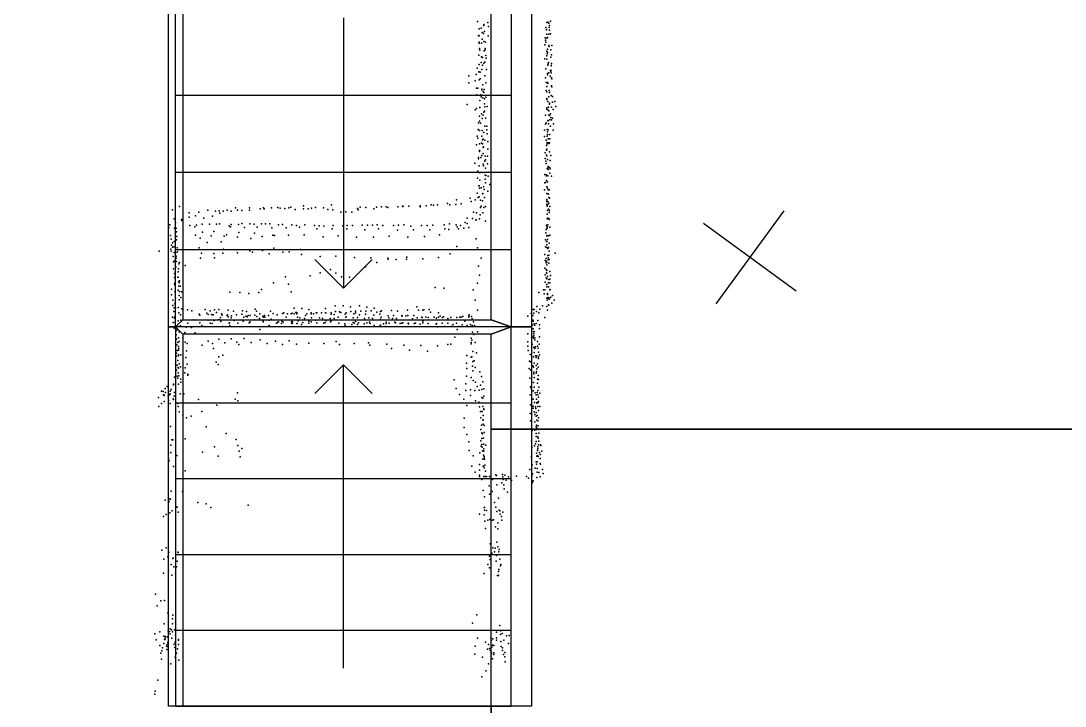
# Model space of a CAD drawing. Header units: millimetres. Extents: x -23456 to 7110, y -22489 to 15514.
# Drawn here: x -5928 to -2299, y -6748 to -4366 of the extents above; entities that cross this region are included whole.
import ezdxf

# ---------------------------------------------------------------- set-up
doc = ezdxf.new("R2010")
doc.units = ezdxf.units.MM
for name, color, linetype in [('P', 9, 'Continuous'), ('PANOS', 10, 'Continuous'), ('ROOMS', 1, 'Continuous'), ('STRUCTS', 4, 'Continuous'), ('WALLS', 3, 'Continuous')]:
    doc.layers.add(name, color=color, linetype=linetype)

msp = doc.modelspace()

# ---------------------------------------------------------------- linework, layer by layer
at = {"layer": 'P'}
for p in [(-4341, -4368), (-4329, -4391), (-4320, -4378), (-4319, -4381), (-4306, -4371), (-4303, -4385), (-4104, -4389), (-4101, -4371), (-4097, -4370), (-4094, -4374), (-4092, -4389), (-4091, -4381), (-4088, -4366), (-4338, -4416), (-4336, -4393), (-4336, -4417), (-4325, -4406), (-4321, -4409), (-4317, -4402), (-4304, -4418), (-4106, -4425), (-4102, -4396), (-4102, -4397), (-4101, -4412), (-4100, -4426), (-4098, -4423), (-4094, -4412), (-4091, -4398), (-4088, -4411), (-4336, -4439), (-4336, -4443), (-4335, -4462), (-4328, -4443), (-4325, -4429), (-4319, -4437), (-4315, -4461), (-4314, -4439), (-4108, -4449), (-4105, -4432), (-4104, -4440), (-4094, -4451), (-4092, -4455), (-4083, -4451), (-4337, -4485), (-4333, -4467), (-4327, -4490), (-4324, -4493), (-4318, -4470), (-4315, -4466), (-4312, -4486), (-4311, -4495), (-4107, -4498), (-4101, -4487), (-4101, -4499), (-4100, -4471), (-4099, -4480), (-4098, -4464), (-4098, -4475), (-4086, -4466), (-4086, -4492), (-4084, -4483), (-4343, -4530), (-4336, -4517), (-4329, -4510), (-4326, -4534), (-4324, -4519), (-4320, -4513), (-4316, -4509), (-4310, -4534), (-4104, -4532), (-4097, -4520), (-4096, -4515), (-4095, -4510), (-4085, -4522), (-4084, -4514), (-4084, -4515), (-4372, -4556), (-4346, -4552), (-4337, -4543), (-4336, -4571), (-4332, -4544), (-4332, -4567), (-4316, -4556), (-4105, -4564), (-4098, -4548), (-4098, -4553), (-4094, -4546), (-4089, -4558), (-4088, -4538), (-4087, -4537), (-4086, -4540), (-4085, -4546), (-4084, -4563), (-4083, -4567), (-4371, -4581), (-4350, -4574), (-4345, -4600), (-4340, -4599), (-4326, -4603), (-4326, -4605), (-4323, -4588), (-4318, -4604), (-4313, -4581), (-4103, -4580), (-4103, -4607), (-4101, -4594), (-4098, -4580), (-4097, -4583), (-4092, -4607), (-4084, -4591), (-4083, -4595), (-4344, -4623), (-4333, -4642), (-4330, -4623), (-4329, -4629), (-4323, -4633), (-4322, -4611), (-4319, -4615), (-4317, -4637), (-4313, -4631), (-4101, -4612), (-4101, -4635), (-4101, -4639), (-4094, -4629), (-4091, -4615), (-4085, -4625), (-4081, -4628), (-4377, -4656), (-4349, -4675), (-4345, -4670), (-4333, -4667), (-4317, -4654), (-4317, -4679), (-4316, -4664), (-4308, -4663), (-4101, -4668), (-4100, -4673), (-4097, -4646), (-4096, -4676), (-4095, -4666), (-4093, -4678), (-4091, -4652), (-4091, -4655), (-4084, -4666), (-4081, -4648), (-4078, -4674), (-4073, -4646), (-4069, -4663), (-4335, -4697), (-4335, -4714), (-4327, -4689), (-4325, -4705), (-4322, -4693), (-4319, -4683), (-4314, -4704), (-4105, -4693), (-4097, -4712), (-4096, -4713), (-4093, -4692), (-4091, -4695), (-4090, -4709), (-4088, -4689), (-4086, -4701), (-4084, -4710), (-4081, -4704), (-4339, -4743), (-4338, -4720), (-4334, -4747), (-4331, -4721), (-4325, -4747), (-4320, -4754), (-4316, -4732), (-4309, -4732), (-4309, -4744), (-4109, -4746), (-4105, -4725), (-4103, -4720), (-4099, -4743), (-4098, -4751), (-4096, -4744), (-4095, -4723), (-4088, -4731), (-4079, -4745), (-4077, -4724), (-4343, -4766), (-4340, -4773), (-4326, -4766), (-4324, -4779), (-4322, -4777), (-4316, -4780), (-4308, -4758), (-4306, -4785), (-4109, -4767), (-4103, -4780), (-4099, -4766), (-4099, -4788), (-4098, -4760), (-4096, -4776), (-4093, -4789), (-4091, -4761), (-4091, -4790), (-4090, -4776), (-4345, -4797), (-4335, -4816), (-4334, -4793), (-4334, -4820), (-4327, -4791), (-4324, -4793), (-4322, -4806), (-4322, -4826), (-4321, -4803), (-4305, -4811), (-4106, -4824), (-4102, -4799), (-4102, -4815), (-4100, -4811), (-4100, -4813), (-4099, -4793), (-4093, -4792), (-4091, -4821), (-4351, -4860), (-4338, -4840), (-4338, -4845), (-4330, -4840), (-4326, -4834), (-4316, -4853), (-4315, -4836), (-4314, -4849), (-4307, -4836), (-4307, -4863), (-4106, -4844), (-4104, -4853), (-4103, -4861), (-4102, -4832), (-4100, -4835), (-4098, -4848), (-4089, -4851), (-4087, -4834), (-4340, -4888), (-4336, -4870), (-4333, -4894), (-4324, -4893), (-4322, -4864), (-4321, -4870), (-4314, -4878), (-4304, -4891), (-4107, -4899), (-4099, -4879), (-4097, -4878), (-4096, -4872), (-4096, -4882), (-4094, -4874), (-4090, -4876), (-4090, -4895), (-4089, -4880), (-4341, -4912), (-4333, -4919), (-4315, -4902), (-4315, -4916), (-4314, -4929), (-4313, -4903), (-4304, -4905), (-4299, -4934), (-4108, -4929), (-4105, -4927), (-4103, -4904), (-4102, -4901), (-4102, -4920), (-4102, -4920), (-4098, -4925), (-4097, -4904), (-4084, -4905), (-4343, -4965), (-4337, -4939), (-4336, -4939), (-4335, -4947), (-4329, -4946), (-4324, -4967), (-4323, -4966), (-4321, -4942), (-4318, -4952), (-4306, -4958), (-4109, -4953), (-4101, -4943), (-4101, -4966), (-4098, -4947), (-4097, -4967), (-4096, -4953), (-4095, -4968), (-4092, -4953), (-4946, -5008), (-4849, -5005), (-4541, -5008), (-4520, -5008), (-4503, -5005), (-4494, -5006), (-4481, -5005), (-4446, -5000), (-4438, -5005), (-4417, -5004), (-4414, -4988), (-4398, -5001), (-4367, -4982), (-4363, -4994), (-4350, -4988), (-4339, -4980), (-4336, -4977), (-4331, -4989), (-4324, -4991), (-4317, -4979), (-4101, -5003), (-4101, -5004), (-4100, -4987), (-4100, -4989), (-4100, -4994), (-4098, -5005), (-4096, -4995), (-4094, -5000), (-4093, -4980), (-4091, -4982), (-5402, -5022), (-5377, -5011), (-5344, -5033), (-5322, -5043), (-5310, -5031), (-5279, -5024), (-5262, -5044), (-5252, -5027), (-5239, -5026), (-5237, -5034), (-5225, -5027), (-5211, -5024), (-5198, -5027), (-5183, -5015), (-5175, -5024), (-5160, -5025), (-5134, -5016), (-5134, -5024), (-5097, -5019), (-5085, -5015), (-5083, -5019), (-5057, -5016), (-5035, -5014), (-5027, -5017), (-5011, -5018), (-4997, -5016), (-4990, -5013), (-4975, -5021), (-4946, -5019), (-4930, -5019), (-4918, -5017), (-4905, -5014), (-4877, -5016), (-4862, -5021), (-4844, -5022), (-4816, -5030), (-4799, -5029), (-4778, -5031), (-4758, -5018), (-4756, -5022), (-4749, -5013), (-4730, -5014), (-4702, -5019), (-4693, -5013), (-4675, -5012), (-4659, -5012), (-4653, -5014), (-4618, -5012), (-4602, -5011), (-4600, -5010), (-4580, -5010), (-4541, -5012), (-4355, -5030), (-4345, -5033), (-4332, -5040), (-4331, -5014), (-4329, -5010), (-4323, -5033), (-4319, -5014), (-4314, -5011), (-4099, -5010), (-4099, -5037), (-4098, -5025), (-4095, -5020), (-4092, -5032), (-4091, -5025), (-4090, -5011), (-5411, -5075), (-5396, -5054), (-5391, -5068), (-5370, -5056), (-5369, -5059), (-5344, -5048), (-5341, -5077), (-5318, -5076), (-5298, -5072), (-5292, -5051), (-5273, -5072), (-5249, -5072), (-5238, -5071), (-5205, -5078), (-5198, -5073), (-5172, -5073), (-5160, -5070), (-5133, -5071), (-5118, -5072), (-5092, -5071), (-5078, -5071), (-5063, -5071), (-5033, -5074), (-5019, -5073), (-4987, -5075), (-4970, -5077), (-4942, -5075), (-4908, -5077), (-4892, -5078), (-4875, -5079), (-4843, -5077), (-4809, -5078), (-4794, -5077), (-4776, -5077), (-4742, -5076), (-4724, -5076), (-4706, -5076), (-4690, -5074), (-4671, -5077), (-4633, -5077), (-4616, -5076), (-4598, -5074), (-4573, -5079), (-4536, -5077), (-4516, -5077), (-4497, -5076), (-4457, -5074), (-4439, -5071), (-4416, -5074), (-4400, -5077), (-4384, -5066), (-4377, -5051), (-4377, -5070), (-4359, -5053), (-4347, -5058), (-4346, -5057), (-4335, -5054), (-4314, -5062), (-4102, -5076), (-4102, -5078), (-4099, -5054), (-4098, -5051), (-4098, -5052), (-4097, -5074), (-4093, -5053), (-4092, -5056), (-5414, -5084), (-5408, -5112), (-5395, -5086), (-5389, -5086), (-5388, -5099), (-5386, -5115), (-5324, -5082), (-5322, -5110), (-5297, -5100), (-5267, -5113), (-5258, -5098), (-5222, -5114), (-5214, -5109), (-5200, -5082), (-5171, -5101), (-5151, -5084), (-5116, -5103), (-5107, -5083), (-5090, -5115), (-5056, -5085), (-5053, -5110), (-5047, -5112), (-5006, -5085), (-4998, -5110), (-4960, -5083), (-4944, -5109), (-4900, -5088), (-4878, -5116), (-4847, -5088), (-4826, -5113), (-4795, -5088), (-4762, -5117), (-4733, -5092), (-4703, -5117), (-4685, -5089), (-4649, -5114), (-4619, -5093), (-4564, -5092), (-4526, -5115), (-4507, -5092), (-4474, -5109), (-4455, -5089), (-4441, -5091), (-4412, -5081), (-4408, -5088), (-4389, -5086), (-4371, -5084), (-4104, -5102), (-4103, -5091), (-4101, -5112), (-4100, -5113), (-4099, -5082), (-4099, -5086), (-4095, -5113), (-4090, -5083), (-4090, -5111), (-5406, -5124), (-5405, -5145), (-5402, -5137), (-5401, -5152), (-5397, -5151), (-5396, -5132), (-5392, -5131), (-5392, -5151), (-5387, -5127), (-5305, -5121), (-5281, -5136), (-5232, -5134), (-5176, -5118), (-5129, -5122), (-4583, -5118), (-4413, -5150), (-4346, -5123), (-4105, -5127), (-4105, -5151), (-4102, -5132), (-4101, -5144), (-4101, -5153), (-4100, -5133), (-4098, -5125), (-4095, -5153), (-4092, -5138), (-5448, -5166), (-5407, -5159), (-5406, -5166), (-5399, -5185), (-5396, -5171), (-5390, -5171), (-5389, -5184), (-5385, -5155), (-5384, -5169), (-5309, -5154), (-5301, -5173), (-5258, -5174), (-5256, -5189), (-5227, -5173), (-5224, -5159), (-5179, -5162), (-5175, -5172), (-5133, -5165), (-5124, -5170), (-5089, -5164), (-5066, -5175), (-5049, -5156), (-5018, -5170), (-4996, -5168), (-4957, -5160), (-4953, -5178), (-4888, -5185), (-4834, -5184), (-4769, -5188), (-4712, -5189), (-4587, -5187), (-4477, -5188), (-4437, -5175), (-4341, -5154), (-4107, -5178), (-4097, -5157), (-4097, -5181), (-4096, -5189), (-4093, -5180), (-4092, -5166), (-4072, -5173), (-5398, -5203), (-5396, -5201), (-5390, -5222), (-5389, -5191), (-5388, -5202), (-5379, -5210), (-5377, -5205), (-5357, -5216), (-5304, -5191), (-4731, -5221), (-4691, -5206), (-4653, -5190), (-4652, -5194), (-4624, -5195), (-4588, -5194), (-4531, -5193), (-4338, -5218), (-4329, -5191), (-4107, -5225), (-4106, -5199), (-4103, -5192), (-4103, -5201), (-4103, -5207), (-4101, -5204), (-4101, -5214), (-4096, -5196), (-4094, -5208), (-4092, -5195), (-5398, -5227), (-5394, -5244), (-5394, -5258), (-5383, -5256), (-5382, -5238), (-5382, -5256), (-5381, -5228), (-5009, -5255), (-4923, -5252), (-4888, -5241), (-4852, -5230), (-4834, -5243), (-4814, -5255), (-4786, -5256), (-4335, -5250), (-4106, -5248), (-4103, -5230), (-4103, -5259), (-4102, -5242), (-4101, -5243), (-4100, -5233), (-4100, -5262), (-4098, -5254), (-4090, -5237), (-4088, -5251), (-5405, -5298), (-5395, -5282), (-5393, -5277), (-5380, -5271), (-5380, -5288), (-5378, -5276), (-5377, -5269), (-5375, -5288), (-5051, -5276), (-4998, -5281), (-4489, -5293), (-4459, -5295), (-4341, -5277), (-4106, -5274), (-4101, -5290), (-4100, -5282), (-4095, -5276), (-4095, -5290), (-4093, -5265), (-4090, -5264), (-4090, -5276), (-5405, -5318), (-5393, -5306), (-5391, -5330), (-5382, -5302), (-5378, -5320), (-5377, -5306), (-5372, -5327), (-5370, -5307), (-5202, -5309), (-5168, -5310), (-5136, -5313), (-5101, -5310), (-5092, -5299), (-4989, -5307), (-4356, -5301), (-4128, -5310), (-4112, -5301), (-4110, -5314), (-4107, -5300), (-4101, -5329), (-4098, -5313), (-4098, -5317), (-4097, -5330), (-4096, -5327), (-4092, -5333), (-4091, -5329), (-4090, -5300), (-4089, -5299), (-4087, -5326), (-4081, -5320), (-5400, -5337), (-5400, -5355), (-5396, -5363), (-5393, -5349), (-5391, -5364), (-5382, -5362), (-5378, -5335), (-5369, -5367), (-5365, -5370), (-5349, -5370), (-5288, -5369), (-5255, -5370), (-5240, -5369), (-5208, -5371), (-5114, -5368), (-4979, -5364), (-4952, -5366), (-4928, -5369), (-4870, -5366), (-4836, -5356), (-4808, -5356), (-4783, -5360), (-4752, -5356), (-4726, -5361), (-4701, -5364), (-4585, -5371), (-4552, -5360), (-4547, -5371), (-4531, -5371), (-4528, -5370), (-4510, -5369), (-4349, -5336), (-4342, -5371), (-4148, -5369), (-4145, -5369), (-4135, -5359), (-4125, -5368), (-4115, -5356), (-4100, -5359), (-4099, -5337), (-4098, -5371), (-4095, -5353), (-4093, -5354), (-4083, -5347), (-4075, -5337), (-5401, -5396), (-5397, -5376), (-5395, -5399), (-5394, -5395), (-5393, -5399), (-5379, -5380), (-5374, -5387), (-5373, -5406), (-5334, -5374), (-5329, -5405), (-5309, -5385), (-5306, -5389), (-5282, -5382), (-5278, -5406), (-5277, -5386), (-5271, -5373), (-5266, -5386), (-5261, -5387), (-5260, -5388), (-5257, -5407), (-5248, -5379), (-5241, -5404), (-5237, -5405), (-5235, -5397), (-5231, -5384), (-5229, -5389), (-5212, -5390), (-5210, -5387), (-5208, -5394), (-5197, -5398), (-5196, -5391), (-5190, -5375), (-5187, -5407), (-5179, -5387), (-5160, -5385), (-5158, -5374), (-5154, -5396), (-5147, -5392), (-5144, -5376), (-5142, -5394), (-5138, -5390), (-5131, -5390), (-5117, -5405), (-5115, -5389), (-5109, -5375), (-5108, -5393), (-5099, -5400), (-5098, -5384), (-5088, -5392), (-5085, -5395), (-5082, -5390), (-5080, -5395), (-5068, -5390), (-5067, -5406), (-5061, -5375), (-5059, -5403), (-5052, -5383), (-5038, -5388), (-5019, -5383), (-5019, -5383), (-5015, -5380), (-5006, -5395), (-5002, -5384), (-4989, -5384), (-4986, -5382), (-4979, -5384), (-4973, -5379), (-4969, -5379), (-4969, -5384), (-4967, -5395), (-4959, -5398), (-4943, -5400), (-4939, -5390), (-4935, -5384), (-4920, -5380), (-4920, -5384), (-4918, -5398), (-4911, -5384), (-4905, -5406), (-4902, -5381), (-4900, -5381), (-4891, -5398), (-4884, -5381), (-4880, -5400), (-4870, -5380), (-4868, -5380), (-4867, -5407), (-4853, -5400), (-4850, -5380), (-4850, -5385), (-4840, -5386), (-4840, -5400), (-4835, -5376), (-4826, -5396), (-4821, -5377), (-4816, -5379), (-4801, -5385), (-4799, -5396), (-4798, -5380), (-4798, -5394), (-4782, -5376), (-4773, -5398), (-4771, -5384), (-4765, -5375), (-4765, -5381), (-4758, -5397), (-4751, -5388), (-4747, -5375), (-4734, -5400), (-4731, -5385), (-4729, -5375), (-4719, -5398), (-4711, -5374), (-4706, -5400), (-4702, -5389), (-4691, -5378), (-4681, -5385), (-4679, -5402), (-4678, -5376), (-4676, -5395), (-4675, -5374), (-4652, -5391), (-4650, -5398), (-4640, -5372), (-4637, -5400), (-4633, -5390), (-4623, -5400), (-4620, -5375), (-4604, -5390), (-4603, -5392), (-4591, -5391), (-4583, -5390), (-4567, -5401), (-4563, -5390), (-4551, -5398), (-4535, -5395), (-4534, -5397), (-4521, -5395), (-4513, -5397), (-4505, -5378), (-4492, -5395), (-4484, -5399), (-4477, -5380), (-4477, -5395), (-4471, -5392), (-4463, -5397), (-4460, -5394), (-4444, -5400), (-4434, -5397), (-4413, -5397), (-4403, -5395), (-4398, -5396), (-4392, -5393), (-4372, -5395), (-4371, -5391), (-4370, -5387), (-4362, -5393), (-4360, -5401), (-4167, -5392), (-4155, -5383), (-4149, -5390), (-4148, -5406), (-4146, -5382), (-4136, -5376), (-4132, -5407), (-4128, -5380), (-4107, -5397), (-5399, -5414), (-5396, -5434), (-5392, -5414), (-5386, -5441), (-5382, -5408), (-5379, -5428), (-5374, -5426), (-5354, -5430), (-5348, -5417), (-5335, -5431), (-5306, -5415), (-5300, -5424), (-5270, -5417), (-5264, -5418), (-5233, -5408), (-5233, -5411), (-5228, -5428), (-5205, -5416), (-5203, -5415), (-5202, -5424), (-5174, -5416), (-5156, -5410), (-5135, -5415), (-5132, -5412), (-5098, -5439), (-5086, -5410), (-5086, -5412), (-5066, -5425), (-5040, -5417), (-5037, -5414), (-5033, -5412), (-5023, -5418), (-5021, -5409), (-5017, -5413), (-4988, -5415), (-4987, -5411), (-4986, -5418), (-4984, -5412), (-4969, -5418), (-4968, -5418), (-4965, -5408), (-4953, -5421), (-4949, -5414), (-4928, -5409), (-4928, -5416), (-4920, -5412), (-4900, -5415), (-4876, -5417), (-4871, -5414), (-4852, -5412), (-4850, -5408), (-4823, -5416), (-4823, -5417), (-4803, -5419), (-4801, -5424), (-4778, -5421), (-4774, -5414), (-4770, -5416), (-4765, -5411), (-4759, -5421), (-4755, -5415), (-4735, -5419), (-4726, -5415), (-4717, -5413), (-4714, -5418), (-4700, -5425), (-4680, -5426), (-4678, -5423), (-4668, -5419), (-4661, -5428), (-4659, -5413), (-4659, -5418), (-4649, -5416), (-4629, -5413), (-4626, -5415), (-4610, -5418), (-4604, -5417), (-4601, -5415), (-4582, -5417), (-4581, -5419), (-4562, -5418), (-4557, -5417), (-4541, -5420), (-4532, -5410), (-4532, -5415), (-4513, -5418), (-4513, -5418), (-4485, -5420), (-4484, -5418), (-4480, -5429), (-4464, -5417), (-4455, -5428), (-4444, -5416), (-4431, -5427), (-4426, -5421), (-4415, -5416), (-4412, -5438), (-4406, -5428), (-4405, -5428), (-4395, -5422), (-4386, -5410), (-4377, -5425), (-4366, -5421), (-4360, -5425), (-4355, -5412), (-4352, -5425), (-4161, -5428), (-4150, -5423), (-4148, -5410), (-4148, -5436), (-4145, -5419), (-4142, -5423), (-4138, -5418), (-4126, -5422), (-4126, -5435), (-5389, -5457), (-5389, -5473), (-5387, -5472), (-5381, -5467), (-5378, -5447), (-5378, -5480), (-5377, -5446), (-5365, -5467), (-5359, -5449), (-5323, -5450), (-5277, -5479), (-5241, -5472), (-5197, -5471), (-5152, -5470), (-5097, -5474), (-5043, -5479), (-4996, -5478), (-4833, -5480), (-4420, -5465), (-4364, -5468), (-4361, -5476), (-4359, -5448), (-4354, -5456), (-4341, -5447), (-4167, -5454), (-4148, -5465), (-4147, -5446), (-4147, -5462), (-4147, -5468), (-4146, -5454), (-4146, -5460), (-4145, -5445), (-4142, -5467), (-4142, -5474), (-4133, -5480), (-4126, -5464), (-5391, -5488), (-5386, -5492), (-5385, -5511), (-5383, -5484), (-5381, -5498), (-5381, -5510), (-5380, -5505), (-5358, -5483), (-5353, -5513), (-5350, -5487), (-5298, -5493), (-5262, -5487), (-5259, -5504), (-5220, -5485), (-5178, -5482), (-5171, -5491), (-5128, -5484), (-5073, -5487), (-5019, -5491), (-4970, -5490), (-4928, -5486), (-4875, -5487), (-4821, -5491), (-4770, -5487), (-4720, -5485), (-4716, -5493), (-4657, -5490), (-4640, -5505), (-4597, -5493), (-4578, -5510), (-4538, -5494), (-4515, -5514), (-4480, -5495), (-4444, -5491), (-4434, -5489), (-4363, -5484), (-4363, -5488), (-4358, -5515), (-4349, -5484), (-4166, -5481), (-4166, -5496), (-4165, -5512), (-4152, -5489), (-4146, -5501), (-4144, -5500), (-4142, -5504), (-4140, -5499), (-4133, -5496), (-4131, -5503), (-4127, -5490), (-5388, -5521), (-5388, -5531), (-5383, -5546), (-5381, -5526), (-5381, -5530), (-5372, -5526), (-5355, -5536), (-5250, -5552), (-5241, -5534), (-5227, -5528), (-4378, -5529), (-4363, -5535), (-4361, -5533), (-4358, -5550), (-4353, -5547), (-4345, -5519), (-4161, -5548), (-4158, -5525), (-4157, -5551), (-4147, -5534), (-4144, -5518), (-4140, -5530), (-4137, -5536), (-4135, -5530), (-4130, -5517), (-4130, -5534), (-4130, -5539), (-4126, -5526), (-5391, -5559), (-5388, -5580), (-5385, -5563), (-5382, -5570), (-5381, -5573), (-5378, -5558), (-5374, -5568), (-5358, -5572), (-5351, -5559), (-5243, -5560), (-4380, -5555), (-4378, -5574), (-4359, -5566), (-4358, -5582), (-4349, -5571), (-4333, -5586), (-4162, -5574), (-4157, -5579), (-4149, -5565), (-4147, -5569), (-4146, -5587), (-4144, -5556), (-4137, -5564), (-4136, -5584), (-4135, -5575), (-4133, -5558), (-4131, -5569), (-5395, -5604), (-5385, -5601), (-5383, -5608), (-5382, -5589), (-5379, -5599), (-5372, -5611), (-5372, -5622), (-5359, -5589), (-5348, -5594), (-5348, -5597), (-4422, -5614), (-4380, -5601), (-4364, -5605), (-4356, -5616), (-4348, -5622), (-4327, -5602), (-4323, -5620), (-4159, -5608), (-4147, -5623), (-4146, -5593), (-4144, -5605), (-4138, -5590), (-4133, -5611), (-4133, -5625), (-4131, -5598), (-4130, -5612), (-5440, -5653), (-5434, -5654), (-5427, -5643), (-5426, -5657), (-5420, -5637), (-5409, -5653), (-5406, -5647), (-5398, -5628), (-5398, -5631), (-5394, -5658), (-5391, -5656), (-5381, -5628), (-5175, -5659), (-4416, -5643), (-4382, -5627), (-4382, -5650), (-4366, -5648), (-4351, -5651), (-4343, -5637), (-4336, -5649), (-4331, -5632), (-4326, -5647), (-4320, -5645), (-4157, -5638), (-4155, -5642), (-4148, -5652), (-4145, -5639), (-4141, -5659), (-4134, -5657), (-4132, -5651), (-4128, -5639), (-4125, -5660), (-5450, -5675), (-5440, -5696), (-5433, -5666), (-5430, -5667), (-5430, -5668), (-5430, -5689), (-5416, -5670), (-5415, -5685), (-5412, -5666), (-5410, -5662), (-5410, -5696), (-5399, -5679), (-5398, -5682), (-5396, -5670), (-5383, -5696), (-5375, -5662), (-5362, -5662), (-5311, -5682), (-5184, -5681), (-5174, -5686), (-4404, -5664), (-4389, -5681), (-4366, -5668), (-4348, -5686), (-4337, -5691), (-4326, -5675), (-4323, -5677), (-4319, -5670), (-4158, -5665), (-4148, -5681), (-4143, -5692), (-4138, -5666), (-4136, -5681), (-4135, -5692), (-4135, -5695), (-4132, -5665), (-4131, -5692), (-4130, -5689), (-4129, -5674), (-5449, -5706), (-5382, -5706), (-5378, -5725), (-5300, -5723), (-5247, -5702), (-4379, -5703), (-4334, -5707), (-4331, -5724), (-4325, -5723), (-4325, -5724), (-4323, -5706), (-4320, -5714), (-4319, -5717), (-4158, -5730), (-4157, -5700), (-4148, -5705), (-4148, -5712), (-4145, -5725), (-4142, -5734), (-4140, -5707), (-4139, -5713), (-4138, -5727), (-4132, -5706), (-4129, -5720), (-4125, -5706), (-5365, -5736), (-5353, -5745), (-5337, -5740), (-4388, -5747), (-4330, -5745), (-4323, -5754), (-4322, -5738), (-4322, -5752), (-4322, -5768), (-4157, -5756), (-4142, -5759), (-4137, -5740), (-4135, -5754), (-4134, -5738), (-4132, -5756), (-4129, -5746), (-5408, -5776), (-5284, -5777), (-5215, -5800), (-4388, -5779), (-4379, -5803), (-4330, -5786), (-4328, -5771), (-4326, -5798), (-4324, -5801), (-4318, -5772), (-4318, -5796), (-4151, -5789), (-4142, -5788), (-4138, -5777), (-4137, -5800), (-4136, -5771), (-4136, -5786), (-4135, -5782), (-4134, -5784), (-4131, -5773), (-4130, -5786), (-4128, -5799), (-5407, -5840), (-5404, -5822), (-5400, -5822), (-5358, -5818), (-5180, -5821), (-5174, -5842), (-4371, -5829), (-4330, -5825), (-4326, -5817), (-4326, -5838), (-4321, -5816), (-4319, -5837), (-4313, -5841), (-4154, -5825), (-4143, -5843), (-4140, -5836), (-4138, -5811), (-4137, -5828), (-4132, -5812), (-4131, -5816), (-4129, -5839), (-4128, -5827), (-4123, -5839), (-4121, -5842), (-5415, -5869), (-5407, -5866), (-5386, -5877), (-5297, -5865), (-5256, -5846), (-5243, -5879), (-5170, -5862), (-5160, -5852), (-4370, -5859), (-4357, -5878), (-4333, -5867), (-4329, -5844), (-4325, -5847), (-4324, -5860), (-4322, -5860), (-4321, -5875), (-4320, -5853), (-4320, -5861), (-4153, -5847), (-4136, -5868), (-4135, -5879), (-4133, -5859), (-4133, -5877), (-4132, -5846), (-4132, -5853), (-4126, -5866), (-4124, -5873), (-4118, -5862), (-5415, -5887), (-5413, -5895), (-5398, -5915), (-5166, -5881), (-4361, -5914), (-4334, -5908), (-4323, -5889), (-4322, -5914), (-4321, -5914), (-4318, -5880), (-4318, -5886), (-4317, -5889), (-4316, -5910), (-4154, -5880), (-4154, -5885), (-4151, -5909), (-4137, -5898), (-4136, -5907), (-4134, -5898), (-4131, -5880), (-4124, -5887), (-4124, -5904), (-4123, -5907), (-5357, -5930), (-4350, -5934), (-4335, -5945), (-4334, -5927), (-4334, -5949), (-4320, -5949), (-4318, -5919), (-4315, -5949), (-4314, -5931), (-4310, -5950), (-4300, -5950), (-4278, -5944), (-4275, -5946), (-4255, -5943), (-4253, -5951), (-4247, -5945), (-4234, -5951), (-4206, -5948), (-4171, -5950), (-4159, -5925), (-4153, -5945), (-4153, -5949), (-4150, -5940), (-4141, -5921), (-4134, -5922), (-4134, -5934), (-4128, -5936), (-4124, -5951), (-4115, -5925), (-4113, -5939), (-4326, -5960), (-4301, -5982), (-4289, -5960), (-4274, -5978), (-4257, -5971), (-4252, -5960), (-4250, -5979), (-4242, -5962), (-4223, -5963), (-4164, -5955), (-4150, -5970), (-4148, -5965), (-4135, -5953), (-5406, -6001), (-5367, -6002), (-4322, -5998), (-4317, -6020), (-4300, -6011), (-4295, -6012), (-4290, -6002), (-4249, -5992), (-4237, -6004), (-5427, -6032), (-5413, -6027), (-5413, -6036), (-5408, -6028), (-5390, -6054), (-5385, -6056), (-5313, -6040), (-5285, -6045), (-5268, -6057), (-5139, -6049), (-4318, -6057), (-4317, -6057), (-4282, -6040), (-4278, -6056), (-4268, -6025), (-5433, -6089), (-5423, -6082), (-5411, -6076), (-5403, -6069), (-5382, -6073), (-4335, -6080), (-4318, -6083), (-4317, -6067), (-4310, -6068), (-4274, -6071), (-4266, -6067), (-4264, -6069), (-4263, -6081), (-4258, -6088), (-4253, -6073), (-4316, -6105), (-4314, -6130), (-4305, -6101), (-4299, -6099), (-4289, -6101), (-4286, -6100), (-4279, -6125), (-4271, -6110), (-4271, -6132), (-4257, -6101), (-5423, -6198), (-4297, -6184), (-4288, -6198), (-4280, -6199), (-4274, -6178), (-4271, -6194), (-4266, -6203), (-5439, -6206), (-5432, -6237), (-5418, -6229), (-5414, -6212), (-5400, -6235), (-5399, -6233), (-5383, -6213), (-5382, -6214), (-4300, -6226), (-4297, -6238), (-4292, -6216), (-4282, -6211), (-4275, -6224), (-4267, -6211), (-4264, -6237), (-5415, -6275), (-5406, -6255), (-5397, -6264), (-5388, -6263), (-5385, -6244), (-4306, -6255), (-4300, -6267), (-4276, -6244), (-4267, -6273), (-4261, -6260), (-4260, -6256), (-5433, -6285), (-5404, -6293), (-4318, -6287), (-4272, -6294), (-4269, -6294), (-4268, -6280), (-5461, -6359), (-5442, -6382), (-5429, -6381), (-5455, -6399), (-5418, -6424), (-5402, -6444), (-5400, -6431), (-5391, -6457), (-4359, -6459), (-4344, -6430), (-5445, -6490), (-5430, -6462), (-5416, -6486), (-5412, -6488), (-5409, -6479), (-5405, -6483), (-5402, -6462), (-5402, -6490), (-5394, -6483), (-4275, -6491), (-4264, -6468), (-4262, -6486), (-4256, -6495), (-5463, -6497), (-5458, -6517), (-5432, -6505), (-5432, -6530), (-5429, -6516), (-5428, -6516), (-5427, -6506), (-5427, -6511), (-5420, -6507), (-5418, -6527), (-5409, -6497), (-5404, -6511), (-5396, -6532), (-5396, -6532), (-5392, -6525), (-5391, -6501), (-5381, -6516), (-5381, -6519), (-4341, -6512), (-4314, -6525), (-4295, -6512), (-4293, -6518), (-4288, -6514), (-4275, -6510), (-4275, -6519), (-4261, -6499), (-4260, -6523), (-4250, -6519), (-4241, -6504), (-4234, -6530), (-4231, -6502), (-5445, -6537), (-5442, -6564), (-5439, -6556), (-5436, -6545), (-5422, -6539), (-5421, -6551), (-5420, -6533), (-5420, -6541), (-5393, -6544), (-5387, -6564), (-5384, -6549), (-5381, -6534), (-4351, -6567), (-4349, -6539), (-4307, -6550), (-4303, -6533), (-4300, -6547), (-4298, -6554), (-4293, -6562), (-4293, -6564), (-4292, -6543), (-4289, -6536), (-4285, -6537), (-4285, -6563), (-4285, -6568), (-4259, -6541), (-4254, -6545), (-4254, -6554), (-4251, -6568), (-4247, -6561), (-5440, -6584), (-5407, -6601), (-5392, -6578), (-5379, -6588), (-4324, -6578), (-4303, -6601), (-4294, -6570), (-4294, -6577), (-4289, -6583), (-4247, -6577), (-4245, -6594), (-4313, -6625), (-5452, -6657), (-4326, -6646), (-5463, -6706), (-5462, -6696)]:
    msp.add_point(p, dxfattribs=at)
at = {"layer": 'PANOS'}
for points in [[(-3276.8, -5026.2), (-3513.1, -5348.9)], [(-3233.6, -5305.7), (-3556.3, -5069.4)]]:
    msp.add_lwpolyline(points, dxfattribs=at)
at = {"layer": 'ROOMS'}
for points in [[(-118.7, -1980.3), (-2095, -1980.3), (-2095, -1464.8), (-4292.1, -1464.8), (-4292.1, -2873.5), (-4153.9, -2873.5), (-4153.9, -5429.3), (-4153.9, -5784.7), (-268.9, -5784.8), (191.6, -5784.8), (191.6, -5081.7), (742.3, -4656.1), (742.3, -3068.5), (191.6, -2656.2), (191.6, -1982.8), (-118.7, -1982.8)], [(-8740.3, -8493.2), (-6267.1, -8493.2), (-4292.1, -8493.2), (-4293.9, -6747.6), (-5365.5, -6747.6), (-5415.5, -6747.6), (-5415.5, -5429.3), (-5415.5, -4111.1), (-5927.8, -4111.1), (-5927.8, -4061.1), (-5927.7, -2990.9), (-11049, -2993.5), (-11049, -2993.5), (-11695.6, -2993.5), (-11695.6, -8493.2), (-10714, -8493.2), (-8740.3, -8493.2)], [(-5927.7, -2990.9), (-5927.8, -4061.1), (-5365.5, -4061.1), (-5365.5, -5404.3), (-4293.9, -5404.3), (-4293.9, -2993.5), (-4292.1, -2993.5), (-4292.1, -2993.5), (-5927.7, -2990.9)], [(-4293.9, -5454.3), (-5365.5, -5454.3), (-5365.5, -6747.6), (-4293.9, -6747.6), (-4293.9, -6747.6), (-4293.9, -5784.7), (-4293.9, -5454.3)], [(-268.9, -8493.2), (-268.9, -5784.8), (-4153.9, -5784.7), (-4153.9, -6747.6), (-4293.9, -6747.6), (-4293.9, -6747.6), (-4292.1, -8493.2), (-3951.6, -8493.2), (-268.9, -8493.2)]]:
    msp.add_lwpolyline(points, close=True, dxfattribs=at)
at = {"layer": 'STRUCTS'}
for points in [[(-5390.5, -5429.3), (-5390.5, -4086.1)], [(-4223.9, -4086.1), (-4223.9, -5429.3)], [(-4807.2, -4354.7), (-4807.2, -4623.4)], [(-5390.5, -4623.4), (-4223.9, -4623.4)], [(-4807.2, -4623.4), (-4807.2, -4892)], [(-5390.5, -4892), (-4223.9, -4892)], [(-4807.2, -4892), (-4807.2, -5160.7)], [(-5390.5, -5160.7), (-4223.9, -5160.7)], [(-4807.2, -5160.7), (-4807.2, -5295)], [(-4807.2, -5295), (-4907.2, -5195)], [(-4807.2, -5295), (-4707.2, -5195)], [(-5390.5, -5429.3), (-5390.5, -6747.6)], [(-4223.9, -5429.3), (-5390.5, -5429.3)], [(-4223.9, -6747.6), (-4223.9, -5429.3)], [(-4807.2, -5561.2), (-4907.2, -5661.2)], [(-4807.2, -5693), (-4807.2, -5561.2)], [(-4807.2, -5561.2), (-4707.2, -5661.2)], [(-5390.5, -5693), (-4223.9, -5693)], [(-4807.2, -5956.6), (-4807.2, -5693)], [(-5390.5, -5956.6), (-4223.9, -5956.6)], [(-4807.2, -6220.3), (-4807.2, -5956.6)], [(-5390.5, -6220.3), (-4223.9, -6220.3)], [(-4807.2, -6483.9), (-4807.2, -6220.3)], [(-5390.5, -6483.9), (-4223.9, -6483.9)], [(-4807.2, -6615.8), (-4807.2, -6483.9)], [(-5390.5, -6747.6), (-4223.9, -6747.6)]]:
    msp.add_lwpolyline(points, dxfattribs=at)
at = {"layer": 'WALLS'}
for points in [[(-4153.9, -2873.5), (-4153.9, -5429.3), (-4223.9, -5429.3), (-4293.9, -5404.3), (-4293.9, -2993.5), (-4223.9, -2933.5), (-4153.9, -2873.5)], [(-5415.5, -5429.3), (-5415.5, -4111.1), (-5390.5, -4086.1), (-5365.5, -4061.1), (-5365.5, -5404.3), (-5390.5, -5429.3), (-5415.5, -5429.3)], [(-4293.9, -5454.3), (-5365.5, -5454.3), (-5390.5, -5429.3), (-5365.5, -5404.3), (-4293.9, -5404.3), (-4223.9, -5429.3), (-4293.9, -5454.3)], [(-5415.5, -6747.6), (-5415.5, -5429.3), (-5390.5, -5429.3), (-5365.5, -5454.3), (-5365.5, -6747.6), (-5390.5, -6747.6), (-5415.5, -6747.6)], [(-4153.9, -5429.3), (-4153.9, -5784.7), (-4223.9, -5784.7), (-4293.9, -5784.7), (-4293.9, -5454.3), (-4223.9, -5429.3), (-4153.9, -5429.3)], [(-4153.9, -5784.7), (-4153.9, -6747.6), (-4223.9, -6747.6), (-4293.9, -6747.6), (-4293.9, -5784.7), (-4223.9, -5784.7), (-4153.9, -5784.7)], [(-116.4, -5937.3), (-268.9, -5784.8), (-4153.9, -5784.7), (-4223.9, -5784.7)], [(-4293.9, -6747.6), (-5365.5, -6747.6), (-5390.5, -6747.6)], [(-4293.9, -6747.6), (-4292.1, -8493.2), (-4292.1, -8553.2)], [(-4223.9, -6747.6), (-4293.9, -6747.6), (-4293.9, -6747.6)]]:
    msp.add_lwpolyline(points, dxfattribs=at)

doc.saveas('drawing.dxf')
